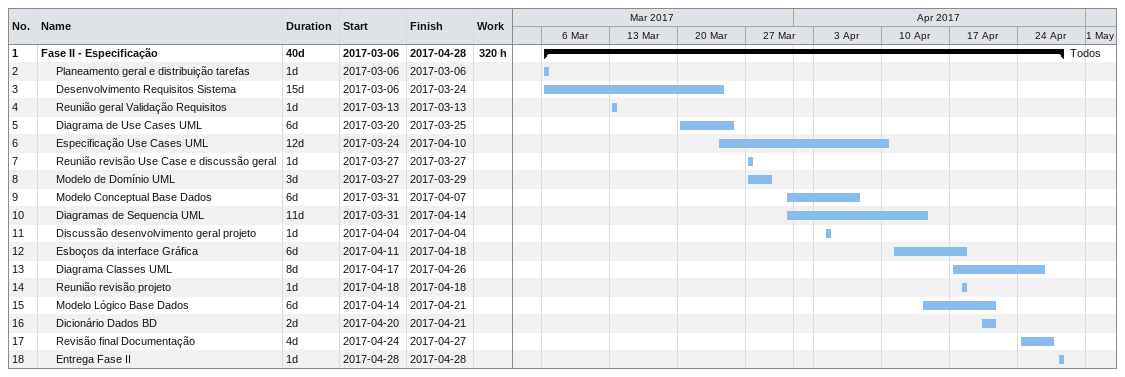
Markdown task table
| ID | Level | Task | Duration | Start | Finish | Resources | Work (h) |
|---|---|---|---|---|---|---|---|
| 1 | 1 | **Fase II - Especificação** | 40d | 2017-03-06 | 2017-04-28 | Todos | 320 |
| 2 | 2 | Planeamento geral e distribuição tarefas | 1d | 2017-03-06 | 2017-03-06 |  |  |
| 3 | 2 | Desenvolvimento Requisitos Sistema | 15d | 2017-03-06 | 2017-03-24 |  |  |
| 4 | 2 | Reunião geral Validação Requisitos | 1d | 2017-03-13 | 2017-03-13 |  |  |
| 5 | 2 | Diagrama de Use Cases UML | 6d | 2017-03-20 | 2017-03-25 |  |  |
| 6 | 2 | Especificação Use Cases UML | 12d | 2017-03-24 | 2017-04-10 |  |  |
| 7 | 2 | Reunião revisão Use Case e discussão geral | 1d | 2017-03-27 | 2017-03-27 |  |  |
| 8 | 2 | Modelo de Domínio UML | 3d | 2017-03-27 | 2017-03-29 |  |  |
| 9 | 2 | Modelo Conceptual Base Dados | 6d | 2017-03-31 | 2017-04-07 |  |  |
| 10 | 2 | Diagramas de Sequencia UML | 11d | 2017-03-31 | 2017-04-14 |  |  |
| 11 | 2 | Discussão desenvolvimento geral projeto | 1d | 2017-04-04 | 2017-04-04 |  |  |
| 12 | 2 | Esboços da interface Gráfica | 6d | 2017-04-11 | 2017-04-18 |  |  |
| 13 | 2 | Diagrama Classes UML | 8d | 2017-04-17 | 2017-04-26 |  |  |
| 14 | 2 | Reunião revisão projeto | 1d | 2017-04-18 | 2017-04-18 |  |  |
| 15 | 2 | Modelo Lógico Base Dados | 6d | 2017-04-14 | 2017-04-21 |  |  |
| 16 | 2 | Dicionário Dados BD | 2d | 2017-04-20 | 2017-04-21 |  |  |
| 17 | 2 | Revisão final Documentação | 4d | 2017-04-24 | 2017-04-27 |  |  |
| 18 | 2 | Entrega Fase II | 1d | 2017-04-28 | 2017-04-28 |  |  |
